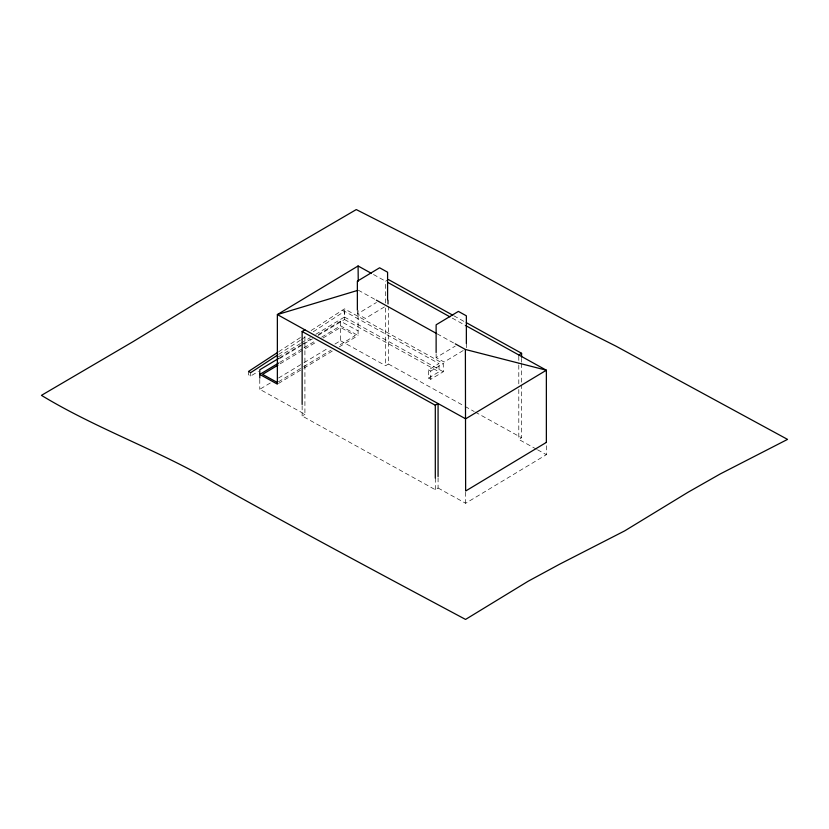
<?xml version="1.0" encoding="UTF-8"?>
<svg xmlns="http://www.w3.org/2000/svg" width="829" height="829" viewBox="0 0 829 829"><rect width="100%" height="100%" fill="white"/><g stroke="black" fill="none" stroke-linecap="round" stroke-linejoin="round"><path stroke-width="0.62" stroke-dasharray="4.14 3.11" d="M278.741 351.703L302.471 336.191M311.103 330.543L344.47 308.844L443.277 363.548L443.277 371.744L430.759 379.288L428.583 378.076L428.583 369.879L439.018 363.599L342.387 310.098M278.762 354.315L300.336 340.211M301.414 339.507L306.803 335.983M313.279 331.755L344.563 311.3L344.563 319.507L318.067 335.465M385.64 302.989L385.64 281.238L388.428 279.56M278.306 356.884L300.367 343.6M301.466 342.937L310.284 337.631M315.797 334.305L344.47 317.051L344.47 308.844M279.684 357.796L300.689 345.154M301.797 344.481L310.647 339.154M318.388 334.501L340.501 321.186L358.087 330.916M248.534 371.444L248.534 374.801L250.71 376.014L258.441 371.361M279.414 358.729L302.606 344.771M303.704 344.108L312.543 338.781M384.407 306.937L365.34 318.419L357.361 314.004L376.428 302.512M279.684 362.418L302.906 348.439M304.005 347.776L315.072 341.113M321.704 337.123L340.501 325.807L358.087 335.538L358.087 310.543M280.181 363.796L316.409 341.983M322.999 338.014L340.564 327.445L355.247 335.579L337.683 346.149M304.917 336.242L304.917 414.303L259.778 389.309L270.834 382.656M278.575 377.993L302.906 363.34M304.005 362.677L328.336 348.035M334.968 344.035L340.501 340.709L340.501 321.186M278.399 381.837L302.554 367.299M303.652 366.636L331.092 350.118M278.451 383.485L302.792 368.832M303.849 368.19L332.657 350.854M339.258 346.874L358.087 335.538M438.075 477.784L438.075 488.022L435.298 489.701L302.139 415.971L304.917 414.303M340.501 340.709L385.64 365.703L388.428 364.024L388.428 306.44M463.183 350.543L444.106 362.024L436.127 357.61L455.204 346.128M430.759 379.288L430.759 371.081L443.277 363.548M428.583 378.076L439.018 371.796L439.018 363.599M536.436 449.183L518.799 439.422L521.586 437.743L521.586 385.278M438.075 488.022L465.639 503.276L546.363 454.675L546.363 444.862M453.877 315.797L465.162 322.046M373.516 274.523L385.64 281.238M452.219 318.098L465.763 325.6M358.335 290.202L375.236 299.559M437.215 333.869L454.116 343.227M344.47 317.051L443.277 371.744M344.563 319.507L439.018 371.796M428.583 369.879L430.759 371.081M388.428 364.024L464.033 405.889M465.162 406.511L474.188 411.505M475.318 412.127L521.586 437.743M537.544 449.795L546.363 454.675M521.586 358.408L521.586 362.242M521.586 363.527L521.586 384.003M518.799 356.242L518.799 363.921M518.799 365.195L518.799 384.397M518.799 389.516L518.799 439.422M466.364 343.579L466.364 348.626M465.639 492.239L465.639 503.276M436.127 353.828L436.127 357.61M435.298 478.178L435.298 489.701M388.428 300.036L388.428 305.155M387.589 299.974L387.589 305.02M385.64 308.108L385.64 365.703M357.361 311.476L357.361 314.004M302.139 405.733L302.139 415.971M259.778 379.371L259.778 389.309M250.71 372.646L250.71 376.014"/><path stroke-width="1.24" d="M277.663 352.408L248.534 371.444L250.71 372.646L277.684 355.019M371.309 273.301L358.087 265.985L277.363 314.585L277.363 384.138L259.778 374.407L278.575 363.092M302.139 404.459L302.139 331.517L304.917 329.838M278.575 358.47L259.778 369.786L259.778 378.128M277.984 365.123L262.617 374.366L277.3 382.501M435.298 478.178L435.298 405.236L438.075 403.557L438.075 476.509M518.799 354.957L521.586 353.289L466.292 322.668M546.363 442.406L465.639 491.027L465.39 349.465L455.245 343.848M357.112 290.564L277.363 314.585L465.639 418.821L546.363 370.221L465.763 325.6M465.39 349.465L546.363 370.221L546.363 442.427M388.428 279.56L452.748 315.175M387.899 282.492L449.96 316.854M376.366 300.181L436.085 333.248M302.139 331.517L435.298 405.236M358.087 265.985L358.242 281.28M521.586 353.289L521.586 357.123M466.364 343.579L466.364 315.818L458.385 311.403L436.127 324.802L436.127 352.563M387.589 299.974L387.589 272.202L379.609 267.788L357.361 281.186L357.361 310.212M197.115 302.554L132.909 341.735L41.45 395.36C96.672 428.852 158.049 450.074 213.675 482.675C297 529.451 381.299 574.404 465.556 619.429L528.104 581.264L559.865 564.072L624.683 530.881L688.06 492.239L720.38 473.867L787.55 439.391L616.092 346.221L574.228 325.113L530.974 301.808L443.992 254.12L356.273 209.571L197.115 302.554"/></g></svg>
